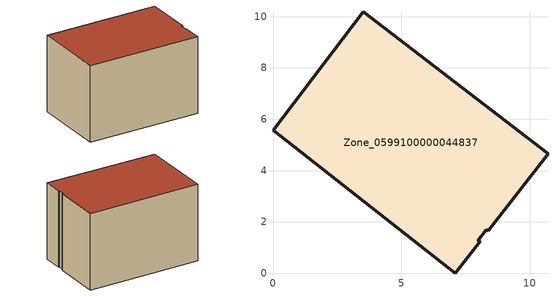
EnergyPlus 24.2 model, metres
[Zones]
Zone_0599100000044837
 floor ground (C_G): 8.38,1.65 8.31,1.7 7.97,1.27 8.07,1.25 7.1,0 0,5.57 3.51,10.19 10.71,4.65 z3.25
 wall outside (C_F): 8.38,1.65 10.71,4.65 3.51,10.19 0,5.57 7.1,0 8.07,1.25 7.97,1.27 8.31,1.7 8.38,1.65 z3.25:9.33
 roof outside (C_R): 8.31,1.7 8.38,1.65 10.71,4.65 3.51,10.19 0,5.57 7.1,0 8.07,1.25 7.97,1.27 z9.33
[BUILDING]
Pand.0599100000044837: North Axis=0; Terrain=City; Loads Convergence Tolerance Value=0.04; Temperature Convergence Tolerance Value=0.4; Solar Distribution=FullExterior; Maximum Number of Warmup Days=25; Minimum Number of Warmup Days=1
[Site:Location]
Rotterdam.The.Hague.AP_ZH_NLD Design_Conditions: Latitude=51.96; Longitude=4.45; Time Zone=1; Elevation=-4.5
[SITE:GROUNDTEMPERATURE:BUILDINGSURFACE]
18, 18, 18, 18, 18, 18, 18, 18, 18, 18, 18, 18
[MATERIAL] Thermal Absorptance=0.9; Solar Absorptance=0.7; Visible Absorptance=0.7
Name | Roughness | Thickness | Conductivity | Density | Specific Heat
G.TI.1946 | MediumSmooth | 0.15 | 1 | 540 | 1210
F.TI.1946 | Rough | 0.3 | 0.857143 | 1920 | 840
R.TI.1946 | MediumRough | 0.2 | 0.1 | 1500 | 1000
[CONSTRUCTION]
C_G: G.TI.1946
C_F: F.TI.1946
C_R: R.TI.1946
[ZONE]
Zone_0599100000044837: Type=1; Multiplier=1; Ceiling Height=Autocalculate; Volume=Autocalculate; Floor Area=autocalculate; Part of Total Floor Area=Yes
[ZONEINFILTRATION:DESIGNFLOWRATE]
Infil_Zone_0599100000044837: Zone or ZoneList or Space or SpaceList=Zone_0599100000044837; Schedule=AlwaysOn; Design Flow Rate Calculation Method=Flow/Area; Flow Rate per Floor Area=0.003; Constant Term Coefficient=1; Temperature Term Coefficient=0; Velocity Term Coefficient=0; Velocity Squared Term Coefficient=0
[HVACTEMPLATE:ZONE:IDEALLOADSAIRSYSTEM]
Zone_0599100000044837: Maximum Heating Supply Air Temperature=50; Minimum Cooling Supply Air Temperature=13; Maximum Heating Supply Air Humidity Ratio=0.0156; Minimum Cooling Supply Air Humidity Ratio=0.0077; Heating Limit=NoLimit; Cooling Limit=NoLimit; Dehumidification Control Type=ConstantSensibleHeatRatio; Cooling Sensible Heat Ratio=0.7; Dehumidification Setpoint=60; Humidification Control Type=None; Humidification Setpoint=30; Outdoor Air Method=None; Outdoor Air Flow Rate per Person=0.00944; Outdoor Air Flow Rate per Zone Floor Area=0; Outdoor Air Flow Rate per Zone=0; Demand Controlled Ventilation Type=None; Outdoor Air Economizer Type=NoEconomizer; Heat Recovery Type=None; Sensible Heat Recovery Effectiveness=0.7; Latent Heat Recovery Effectiveness=0.65
[ZONECONTROL:THERMOSTAT]
ThermostatControl_Zone_0599100000044837: Zone or ZoneList=Zone_0599100000044837; Control Type Schedule=DualSetpointControlType; Control 1=Thermostat_Zone_0599100000044837; Temperature Difference Between Cutout And Setpoint=0
[THERMOSTATSETPOINT:DUALSETPOINT]
Thermostat_Zone_0599100000044837: Heating Setpoint Temperature Schedule=HeatingSetpoint_Zone_0599100000044837; Cooling Setpoint Temperature Schedule=CoolingSetpoint_Zone_0599100000044837
[SCHEDULE:COMPACT]
HeatingSetpoint_Zone_0599100000044837: Through: 12/31, For: AllDays, Until: 24:00, 21
CoolingSetpoint_Zone_0599100000044837: Through: 12/31, For: AllDays, Until: 24:00, 24
DualSetpointControlType: Through: 12/31, For: AllDays, Until: 24:00, 4
AlwaysOn: Through: 12/31, For: AllDays, Until: 24:00, 1
